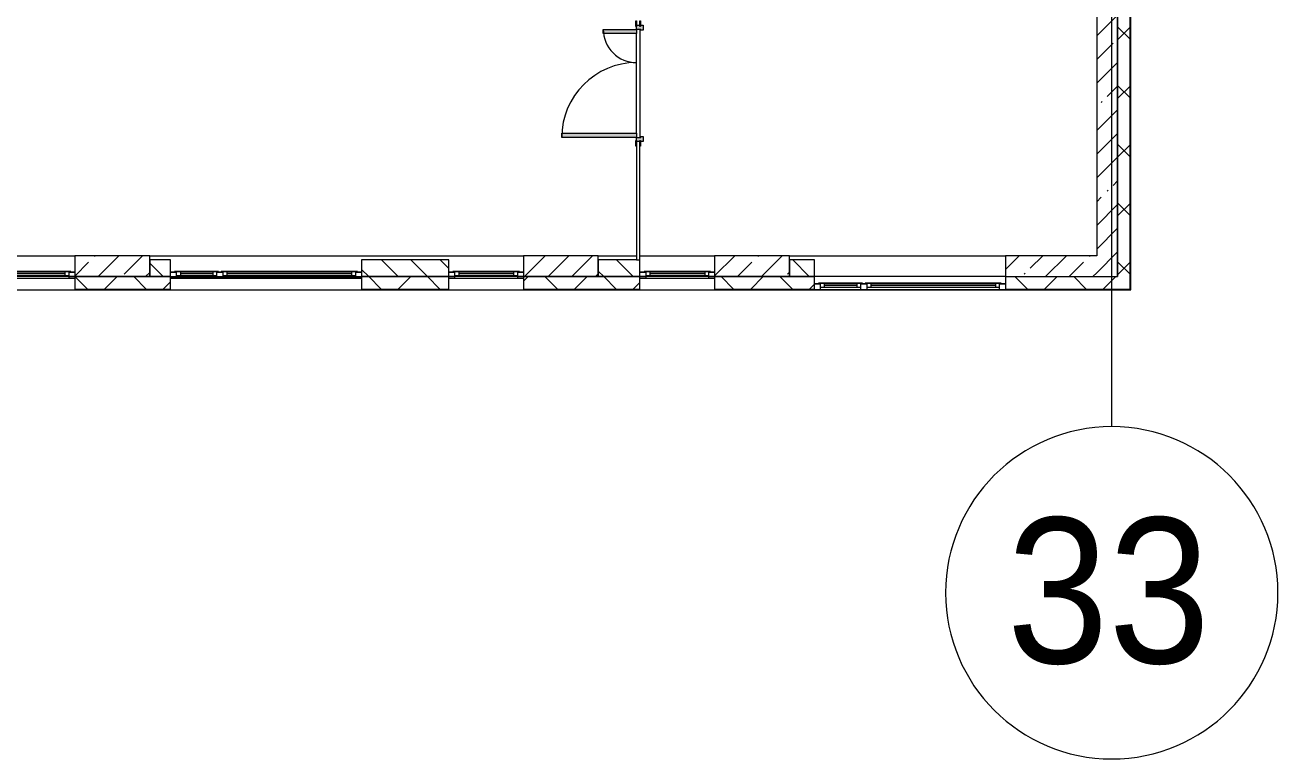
# Model space of a CAD drawing. Header units: millimetres. Extents: x 35355 to 234366, y -8553 to 29000.
# Drawn here: x 219286 to 234366, y -5906 to 2927 of the extents above; entities that cross this region are included whole.
import ezdxf

# ---------------------------------------------------------------- set-up
doc = ezdxf.new("R2010")
doc.units = ezdxf.units.MM
for name, color, linetype, lineweight, true_color in [('A-DOOR-3', 7, 'Continuous', 5, 0xaaaaaa), ('A-DOOR-4', 7, 'Continuous', 5, 0xe2e2e2), ('A-DOOR-FRAM-4', 7, 'Continuous', 5, 0xe2e2e2), ('A-DOOR-FRAM-5', 7, 'Continuous', 5, 0xaaaaaa)]:
    doc.layers.add(name, color=color, linetype=linetype, lineweight=lineweight, true_color=true_color)
for name, color, linetype, lineweight in [('A-GLAZ-2', 7, 'Continuous', 5), ('A-WALL', 7, 'Continuous', 9), ('A-WALL-2', 7, 'Continuous', 5), ('I-WALL-3', 7, 'Continuous', 5), ('S-COLS-1', 7, 'Continuous', 5), ('Оси', 7, 'Continuous', 9), ('Оси-1', 7, 'Continuous', 20)]:
    doc.layers.add(name, color=color, linetype=linetype, lineweight=lineweight)
doc.styles.add('Arial_1', font='arial.ttf', dxfattribs={"width": 0.9, "height": 1750})
pattern_1 = [(45, (107356.5, 0), (-353.5534, 353.5534), []), (135, (107356.5, 0), (-353.5534, -353.5534), [])]
pattern_2 = [(45, (107356.5, 0), (-285.1231, 285.1231), []), (45, (107641.6, 0), (-285.1231, 285.1231), [504.031, -100.806, 16.764, -84.042])]

# ---------------------------------------------------------------- blocks, each defined once
blk = doc.blocks.new('120_Окно_СКБ_2Ст_Фрамуга сверху - 120_Окно_СКБ_2Ст_2300х2500_h_ ДОО-V101-3_6_2_птичка')
at = {"layer": 'A-GLAZ-2'}
for p, q in [((-1150, -127), (-1150, -57)), ((-1150, -57), (-1080, -57)), ((1150, -57), (-1150, -57)), ((-1080, -127), (-1150, -127)), ((-1150, -127), (-1100, -127)), ((-1080, -127), (-1100, -127)), ((-1100, -127), (-1100, -137)), ((-1100, -137), (540, -137)), ((540, -137), (-1100, -137)), ((-1080, -57), (-1080, -127)), ((-1080, -57), (1080, -57)), ((520, -87), (-1080, -87)), ((-1080, -87), (-1080, -127)), ((-1030, -137), (-1030, -87)), ((-1030, -107), (470, -107)), ((470, -117), (-1030, -117)), ((470, -137), (470, -87)), ((520, -127), (520, -57)), ((520, -57), (590, -57)), ((520, -127), (520, -87)), ((590, -127), (520, -127)), ((540, -127), (520, -127)), ((540, -127), (570, -127)), ((540, -127), (570, -127)), ((540, -137), (540, -127)), ((590, -127), (570, -127)), ((570, -127), (570, -137)), ((570, -137), (1100, -137)), ((1100, -137), (570, -137)), ((590, -57), (590, -127)), ((1080, -87), (590, -87)), ((590, -87), (590, -127)), ((640, -137), (640, -87)), ((640, -107), (1030, -107)), ((1030, -117), (640, -117)), ((1030, -137), (1030, -87)), ((1080, -127), (1080, -57)), ((1080, -57), (1150, -57)), ((1080, -127), (1080, -87)), ((1150, -127), (1080, -127)), ((1100, -127), (1080, -127)), ((1100, -127), (1150, -127)), ((1100, -137), (1100, -127)), ((1150, -57), (1150, -127))]:
    blk.add_line(p, q, dxfattribs=at)
blk = doc.blocks.new('120_Окно_СКБ_1Ст - 120_Окно_СКБ_1Ст 900х2500_h_ с форточкой-22876038-3_6_2_птичка')
at = {"layer": 'A-GLAZ-2'}
for p, q in [((-450, -127), (-450, -57)), ((-450, -57), (-380, -57)), ((450, -57), (-450, -57)), ((-380, -127), (-450, -127)), ((-450, -127), (-400, -127)), ((-380, -127), (-400, -127)), ((-400, -127), (-400, -137)), ((-400, -137), (400, -137)), ((400, -137), (-400, -137)), ((-380, -57), (-380, -127)), ((380, -87), (-380, -87)), ((-380, -87), (-380, -127)), ((-330, -137), (-330, -87)), ((-330, -107), (330, -107)), ((330, -117), (-330, -117)), ((330, -137), (330, -87)), ((380, -127), (380, -57)), ((380, -57), (450, -57)), ((380, -127), (380, -87)), ((450, -127), (380, -127)), ((400, -127), (380, -127)), ((400, -127), (450, -127)), ((400, -137), (400, -127)), ((450, -57), (450, -127))]:
    blk.add_line(p, q, dxfattribs=at)
blk = doc.blocks.new('120_Окно_СКБ_2Ст_Фрамуга сверху - 120_Окно_СКБ_2Ст_2300х2500_h_ ДОО-22877115-3_6_2_птичка')
at = {"layer": 'A-GLAZ-2'}
for p, q in [((-1150, 13), (-1150, 83)), ((-1150, 83), (-1080, 83)), ((1150, 83), (-1150, 83)), ((-1080, 13), (-1150, 13)), ((-1150, 13), (-1100, 13)), ((-1080, 13), (-1100, 13)), ((-1100, 13), (-1100, 3)), ((-1100, 3), (540, 3)), ((540, 3), (-1100, 3)), ((-1080, 83), (-1080, 13)), ((-1080, 83), (1080, 83)), ((520, 53), (-1080, 53)), ((-1080, 53), (-1080, 13)), ((-1030, 3), (-1030, 53)), ((-1030, 33), (470, 33)), ((470, 23), (-1030, 23)), ((470, 3), (470, 53)), ((520, 13), (520, 83)), ((520, 83), (590, 83)), ((520, 13), (520, 53)), ((590, 13), (520, 13)), ((540, 13), (520, 13)), ((540, 13), (570, 13)), ((540, 13), (570, 13)), ((540, 3), (540, 13)), ((590, 13), (570, 13)), ((570, 13), (570, 3)), ((570, 3), (1100, 3)), ((1100, 3), (570, 3)), ((590, 83), (590, 13)), ((1080, 53), (590, 53)), ((590, 53), (590, 13)), ((640, 3), (640, 53)), ((640, 33), (1030, 33)), ((1030, 23), (640, 23)), ((1030, 3), (1030, 53)), ((1080, 13), (1080, 83)), ((1080, 83), (1150, 83)), ((1080, 13), (1080, 53)), ((1150, 13), (1080, 13)), ((1100, 13), (1080, 13)), ((1100, 13), (1150, 13)), ((1100, 3), (1100, 13)), ((1150, 83), (1150, 13))]:
    blk.add_line(p, q, dxfattribs=at)
blk = doc.blocks.new('110_Дверь_СКБ_2Ст - Д-5_п__в составе перегородки _не входит в спец__-32680317-3_6_2_птичка')
at = {"layer": 'A-DOOR-4'}
h = blk.add_hatch(color=256, dxfattribs=at)
h.paths.add_polyline_path([(712, -20), (712, 60), (652, 60), (652, 30), (662, 30), (662, -20)])
h.paths.add_polyline_path([(-628, 60), (-688, 60), (-688, -20), (-638, -20), (-638, 30), (-628, 30)])
for points in [[(-588, -420), (-588, -20), (-638, -20), (-638, -420)], [(662, -920), (662, -20), (612, -20), (612, -920)]]:
    blk.add_hatch(color=256, dxfattribs=at).paths.add_polyline_path(points)
at = {"layer": 'A-DOOR-FRAM-4'}
for points in [[(-672, 28), (-742, 28), (-742, 20), (-672, 20)], [(768, 28), (698, 28), (698, 20), (768, 20)], [(-672, -20), (-742, -20), (-742, -28), (-672, -28)], [(768, -20), (698, -20), (698, -28), (768, -28)]]:
    blk.add_hatch(color=256, dxfattribs=at).paths.add_polyline_path(points)
at = {"layer": 'A-DOOR-3'}
for p, q in [((-638, -20), (-588, -20)), ((-638, -420), (-638, -20)), ((-588, -20), (-588, -420)), ((612, -20), (662, -20)), ((612, -920), (612, -20)), ((662, -20), (662, -920)), ((-588, -420), (-638, -420)), ((662, -920), (612, -920))]:
    blk.add_line(p, q, dxfattribs=at)
for centre, radius, start, end in [((-638, -20), 400, 270, 0), ((662, -20), 900, 180, 270)]:
    blk.add_arc(centre, radius, start, end, dxfattribs=at)
at = {"layer": 'A-DOOR-FRAM-5'}
for p, q in [((-742, 28), (-672, 28)), ((-742, 20), (-742, 28)), ((-672, 20), (-742, 20)), ((-688, 60), (-628, 60)), ((-688, -20), (-688, 60)), ((-688, 20), (-672, 20)), ((-688, 19), (-688, 20)), ((-672, 19), (-688, 19)), ((-672, 28), (-672, 20)), ((-672, 20), (-672, 19)), ((-638, 30), (-638, -20)), ((-628, 30), (-638, 30)), ((-628, 60), (-628, 30)), ((652, 60), (712, 60)), ((652, 30), (652, 60)), ((662, 30), (652, 30)), ((662, -20), (662, 30)), ((698, 20), (698, 28)), ((698, 28), (768, 28)), ((698, 19), (698, 20)), ((698, 20), (712, 20)), ((768, 20), (698, 20)), ((712, 19), (698, 19)), ((712, 60), (712, -20)), ((712, 20), (712, 19)), ((768, 28), (768, 20)), ((-742, -20), (-672, -20)), ((-742, -28), (-742, -20)), ((-672, -28), (-742, -28)), ((-638, -20), (-688, -20)), ((-672, -20), (-672, -28)), ((712, -20), (662, -20)), ((698, -28), (698, -20)), ((698, -20), (768, -20)), ((768, -28), (698, -28)), ((768, -20), (768, -28))]:
    blk.add_line(p, q, dxfattribs=at)
blk = doc.blocks.new('Ось сетки - D8-29747960-3_6_2_птичка')
at = {"layer": 'Оси-1'}
for start, end in [(360, 180), (180, 360)]:
    blk.add_arc((0, 0), 4, start, end, dxfattribs=at)

msp = doc.modelspace()

# ---------------------------------------------------------------- hatches: boundary and pattern name
at = {"layer": 'A-WALL-2'}
h = msp.add_hatch(dxfattribs=at)
h.set_pattern_fill('FP_99', color=256, style=0, pattern_type=2)
h.set_pattern_definition(pattern_1)
h.paths.add_polyline_path([(232436.5, -250), (232586.5, -250), (232586.5, 7700), (232436.5, 7700), (232436.5, -100)])
h.paths.add_polyline_path([(232586.5, 8900), (232586.5, 10820), (232436.5, 10820), (232436.5, 8900)])
h.paths.add_polyline_path([(232586.5, 13120), (232586.5, 21400), (232436.5, 21400), (232436.5, 13120)])
h = msp.add_hatch(dxfattribs=at)
h.set_pattern_fill('FP_97', color=256, style=0, pattern_type=2)
h.set_pattern_definition([(135, (107356.5, 0), (-176.7767, -176.7767), [])])
h.paths.add_polyline_path([(228786.5, -100), (228786.5, 100), (228486.5, 100), (228486.5, -100), (228543.8, -100)])
h.paths.add_polyline_path([(217186.5, -100), (217186.5, 100), (216286.5, 100), (216286.5, -100), (216425.4, -100)])
h.paths.add_polyline_path([(218086.5, -100), (218986.5, -100), (218986.5, 100), (218086.5, 100)])
h.paths.add_polyline_path([(226686.5, -100), (226686.5, 100), (226186.5, 100), (226186.5, -100), (226679.4, -100)])
h.paths.add_polyline_path([(221036.5, -100), (221036.5, 100), (220786.5, 100), (220786.5, -100)])
h.paths.add_polyline_path([(223336.5, -100), (224386.5, -100), (224386.5, 100), (223336.5, 100)])
h.paths.add_polyline_path([(205239.2, -100), (205486.5, -100), (205486.5, 100), (204436.5, 100), (204436.5, -100)])
h.paths.add_polyline_path([(208967.9, -100), (209086.5, -100), (209086.5, 100), (208186.5, 100), (208186.5, -100)])
h.paths.add_polyline_path([(209986.5, -100), (210236.5, -100), (210236.5, 100), (209986.5, 100)])
h.paths.add_polyline_path([(212536.5, -100), (213586.5, -100), (213586.5, 100), (212536.5, 100)])
h.paths.add_polyline_path([(200086.5, -100), (200086.5, 100), (199286.5, 100), (199286.5, -100), (199646.1, -100)])
h.paths.add_polyline_path([(202136.5, -100), (202136.5, 100), (201886.5, 100), (201886.5, -100)])
h = msp.add_hatch(dxfattribs=at)
h.set_pattern_fill('FP_99', color=256, style=0, pattern_type=2)
h.set_pattern_definition(pattern_1)
h.paths.add_polyline_path([(231340.3, -250), (232436.5, -250), (232436.5, -100), (231086.5, -100), (231086.5, -250)])
h.paths.add_polyline_path([(228786.5, -250), (228786.5, -100), (227586.5, -100), (227586.5, -250), (228543.8, -250)])
h.paths.add_polyline_path([(217186.5, -250), (217186.5, -100), (216286.5, -100), (216286.5, -250), (216425.4, -250)])
h.paths.add_polyline_path([(218986.5, -250), (218986.5, -100), (218086.5, -100), (218086.5, -250), (218289.8, -250)])
h.paths.add_polyline_path([(219886.5, -250), (221036.5, -250), (221036.5, -100), (219886.5, -100)])
h.paths.add_polyline_path([(215386.5, -250), (215386.5, -100), (214486.5, -100), (214486.5, -250), (214561, -250)])
h.paths.add_polyline_path([(226686.5, -250), (226686.5, -100), (225286.5, -100), (225286.5, -250), (226679.4, -250)])
h.paths.add_polyline_path([(223336.5, -250), (224386.5, -250), (224386.5, -100), (223336.5, -100)])
h.paths.add_polyline_path([(212536.5, -250), (213586.5, -250), (213586.5, -100), (212536.5, -100)])
h.paths.add_polyline_path([(209900.1, -250), (210236.5, -250), (210236.5, -100), (208186.5, -100), (208186.5, -250), (209086.5, -250)])
h.paths.add_polyline_path([(207286.5, -250), (207286.5, -100), (206386.5, -100), (206386.5, -250), (207103.6, -250)])
h.paths.add_polyline_path([(205239.2, -250), (205486.5, -250), (205486.5, -100), (204436.5, -100), (204436.5, -250)])
h.paths.add_polyline_path([(201886.5, -250), (202136.5, -250), (202136.5, -100), (200986.5, -100), (200986.5, -250), (201510.5, -250)])
h.paths.add_polyline_path([(196566.5, -250), (198386.5, -250), (198386.5, -100), (196566.5, -100)])
h.paths.add_polyline_path([(199646.1, -250), (200086.5, -250), (200086.5, -100), (199286.5, -100), (199286.5, -250)])
at = {"layer": 'I-WALL-3'}
h = msp.add_hatch(dxfattribs=at)
h.set_pattern_fill('FP_95', color=256, style=0, pattern_type=2)
h.set_pattern_definition(pattern_2)
h.paths.add_polyline_path([(232436.5, -100), (232436.5, 7700), (232186.5, 7700), (232186.5, -100)])
h = msp.add_hatch(dxfattribs=at)
h.set_pattern_fill('FP_95', color=256, style=0, pattern_type=2)
h.set_pattern_definition(pattern_2)
h.paths.add_polyline_path([(232186.5, -100), (232186.5, 150), (231086.5, 150), (231086.5, -100), (231340.3, -100)])
at = {"layer": 'S-COLS-1'}
h = msp.add_hatch(dxfattribs=at)
h.set_pattern_fill('FP_95', color=256, style=0, pattern_type=2)
h.set_pattern_definition(pattern_2)
h.paths.add_polyline_path([(220786.5, -100), (220786.5, 150), (219886.5, 150), (219886.5, -100), (220154.1, -100)])
h = msp.add_hatch(dxfattribs=at)
h.set_pattern_fill('FP_95', color=256, style=0, pattern_type=2)
h.set_pattern_definition(pattern_2)
h.paths.add_polyline_path([(226186.5, -100), (226186.5, 150), (225286.5, 150), (225286.5, -100), (225747.2, -100)])
h = msp.add_hatch(dxfattribs=at)
h.set_pattern_fill('FP_95', color=256, style=0, pattern_type=2)
h.set_pattern_definition(pattern_2)
h.paths.add_polyline_path([(228486.5, -100), (228486.5, 150), (227586.5, 150), (227586.5, -100), (227611.6, -100)])

# ---------------------------------------------------------------- linework, layer by layer
at = {"layer": 'A-WALL'}
for p, q in [((232586.5, -250), (232586.5, 7700)), ((232589.5, -253), (232589.5, 7700)), ((226646.5, 100), (226686.5, 100)), ((220786.5, -100), (221036.5, -100)), ((221036.5, -100), (220786.5, -100)), ((223336.5, -100), (224386.5, -100)), ((224386.5, -100), (223336.5, -100)), ((226186.5, -100), (226686.5, -100)), ((226686.5, -100), (226186.5, -100)), ((228486.5, -100), (228786.5, -100)), ((228786.5, -100), (228486.5, -100)), ((219886.5, -250), (221036.5, -250)), ((219886.5, -253), (221036.5, -253)), ((223336.5, -250), (224386.5, -250)), ((223336.5, -253), (224386.5, -253)), ((225286.5, -250), (226686.5, -250)), ((225286.5, -253), (226686.5, -253)), ((227586.5, -250), (228786.5, -250)), ((227586.5, -253), (228786.5, -253)), ((231086.5, -250), (232586.5, -250)), ((231086.5, -253), (232589.5, -253))]:
    msp.add_line(p, q, dxfattribs=at)
at = {"layer": 'A-WALL-2'}
for p, q in [((232436.5, 8900), (232436.5, -100)), ((232594.5, -258), (232594.5, 7700)), ((221036.5, 100), (220786.5, 100)), ((220786.5, 100), (220786.5, -100)), ((221036.5, -258), (221036.5, 100)), ((224386.5, 100), (223336.5, 100)), ((223336.5, 100), (223336.5, -258)), ((224386.5, -258), (224386.5, 100)), ((226646.5, 100), (226186.5, 100)), ((226186.5, 100), (226186.5, -100)), ((226686.5, -258), (226686.5, 100)), ((228786.5, 100), (228486.5, 100)), ((228486.5, 100), (228486.5, -100)), ((228786.5, -258), (228786.5, 100)), ((220786.5, -100), (219886.5, -100)), ((219886.5, -100), (219886.5, -258)), ((221036.5, -100), (223336.5, -100)), ((226186.5, -100), (225286.5, -100)), ((225286.5, -100), (225286.5, -258)), ((228486.5, -100), (227586.5, -100)), ((227586.5, -100), (227586.5, -258)), ((231086.5, -100), (231086.5, -258)), ((231086.5, -100), (232436.5, -100)), ((217186.5, -258), (232594.5, -258))]:
    msp.add_line(p, q, dxfattribs=at)
at = {"layer": 'I-WALL-3'}
for p, q in [((232186.5, 10000), (232186.5, 150)), ((232436.5, -100), (232436.5, 7700)), ((226686.5, 2875), (226686.5, 1575)), ((226646.5, 1625), (226646.5, 2825)), ((226646.5, 1470), (226646.5, 100)), ((226686.5, 100), (226686.5, 1470)), ((217106.5, 150), (219886.5, 150)), ((220786.5, 150), (225286.5, 150)), ((226186.5, 150), (226646.5, 150)), ((226686.5, 150), (227586.5, 150)), ((228486.5, 150), (231086.5, 150)), ((232186.5, 150), (231086.5, 150)), ((231086.5, 150), (231086.5, -100)), ((219886.5, -100), (218986.5, -100)), ((225286.5, -100), (224386.5, -100)), ((227586.5, -100), (226686.5, -100)), ((231086.5, -100), (228786.5, -100)), ((231086.5, -100), (232436.5, -100))]:
    msp.add_line(p, q, dxfattribs=at)
at = {"layer": 'S-COLS-1'}
for p, q in [((220786.5, 150), (219886.5, 150)), ((219886.5, 150), (219886.5, -100)), ((220786.5, 100), (220786.5, 150)), ((220786.5, -100), (220786.5, 100)), ((226186.5, 150), (225286.5, 150)), ((225286.5, 150), (225286.5, -100)), ((226186.5, 100), (226186.5, 150)), ((226186.5, -100), (226186.5, 100)), ((228486.5, 150), (227586.5, 150)), ((227586.5, 150), (227586.5, -100)), ((228486.5, 100), (228486.5, 150)), ((228486.5, -100), (228486.5, 100)), ((219886.5, -100), (220786.5, -100)), ((225286.5, -100), (226186.5, -100)), ((227586.5, -100), (228486.5, -100))]:
    msp.add_line(p, q, dxfattribs=at)
at = {"layer": 'Оси'}
msp.add_line((232366.5, -1906.3), (232366.5, 9979), dxfattribs=at)

# ---------------------------------------------------------------- block references
at = {"layer": 'A-DOOR-3', "rotation": 270}
msp.add_blockref('110_Дверь_СКБ_2Ст - Д-5_п__в составе перегородки _не входит в спец__-32680317-3_6_2_птичка', (226666.5, 2237.5), dxfattribs=at)
at = {"layer": 'A-GLAZ-2', "rotation": 180}
for name, p in [('120_Окно_СКБ_1Ст - 120_Окно_СКБ_1Ст 900х2500_h_ с форточкой-22876038-3_6_2_птичка', (219436.5, -175)), ('120_Окно_СКБ_2Ст_Фрамуга сверху - 120_Окно_СКБ_2Ст_2300х2500_h_ ДОО-V101-3_6_2_птичка', (222186.5, -175)), ('120_Окно_СКБ_1Ст - 120_Окно_СКБ_1Ст 900х2500_h_ с форточкой-22876038-3_6_2_птичка', (224836.5, -175)), ('120_Окно_СКБ_1Ст - 120_Окно_СКБ_1Ст 900х2500_h_ с форточкой-22876038-3_6_2_птичка', (227136.5, -175)), ('120_Окно_СКБ_2Ст_Фрамуга сверху - 120_Окно_СКБ_2Ст_2300х2500_h_ ДОО-22877115-3_6_2_птичка', (229936.5, -175))]:
    msp.add_blockref(name, p, dxfattribs=at)
at = {"layer": 'Оси-1', "xscale": 499.9999999999995, "yscale": 499.9999999999995, "zscale": 499.9999999999995}
msp.add_blockref('Ось сетки - D8-29747960-3_6_2_птичка', (232366.5, -3906.3), dxfattribs=at)

# ---------------------------------------------------------------- texts
at = {"layer": 'Оси', "insert": (231103.4, -3003), "char_height": 1750, "width": 3030.379, "attachment_point": 1, "style": 'Arial_1'}
msp.add_mtext('33', dxfattribs=at)

doc.saveas('drawing.dxf')
